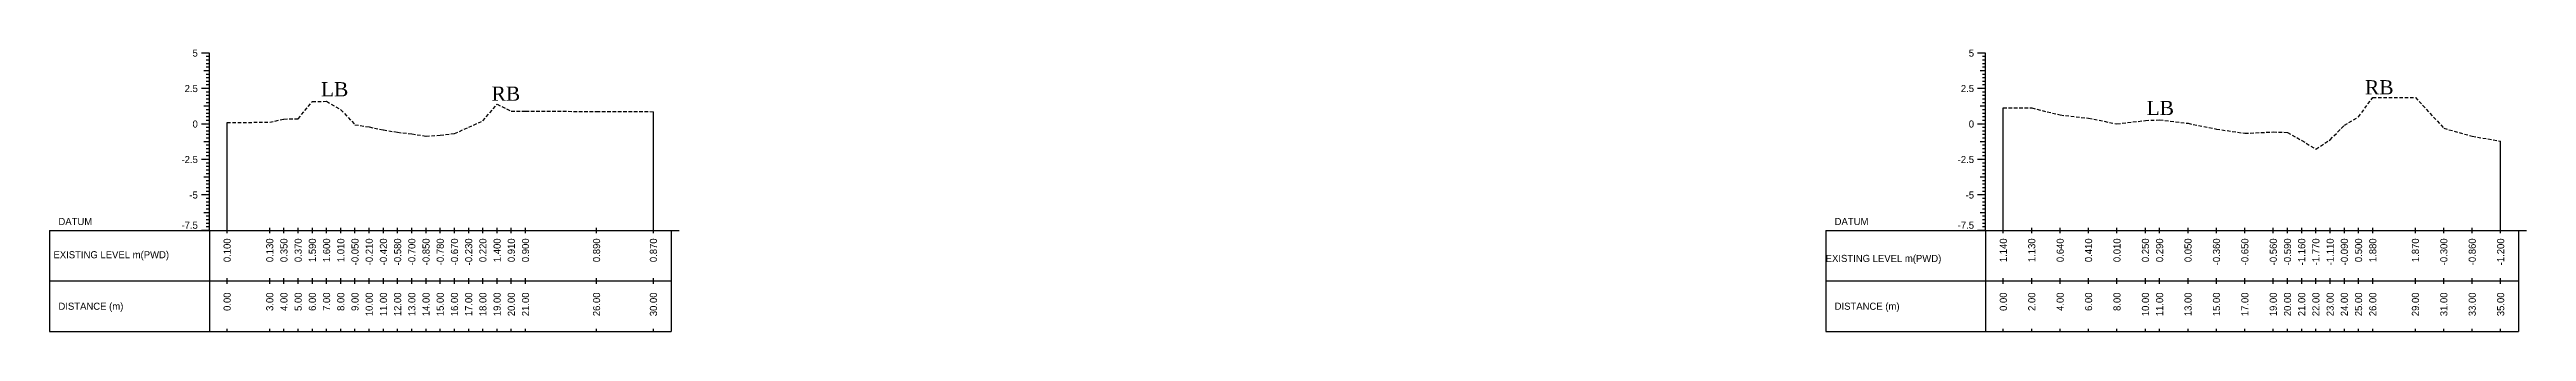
# Model space of a CAD drawing. Header units: inches. Extents: x 933 to 2044, y -1635 to -1096.
# Drawn here: x 1236 to 1410.3, y -1241.2 to -1221.3 of the extents above; entities that cross this region are included whole.
import ezdxf
from ezdxf.enums import TextEntityAlignment as Align

# ---------------------------------------------------------------- set-up
doc = ezdxf.new("R2010")
doc.units = ezdxf.units.IN
doc.header["$MEASUREMENT"] = 0
doc.linetypes.add('HIDDEN', pattern=[0.375, 0.25, -0.125])
doc.layers.add('CS_Drawing', color=7, linetype='Continuous')
doc.layers.add('GL', color=3, linetype='HIDDEN')
doc.styles.add('romans', font='romans.shx')

msp = doc.modelspace()

# ---------------------------------------------------------------- linework, layer by layer
at = {"layer": 'CS_Drawing'}
for p, q in [((1247.25, -1221.59), (1246.69, -1221.59)), ((1247.25, -1221.59), (1246.86, -1221.59)), ((1247.25, -1221.59), (1247.03, -1221.59)), ((1247.25, -1221.84), (1247.03, -1221.84)), ((1247.25, -1234.09), (1247.25, -1221.59)), ((1372.25, -1221.59), (1371.69, -1221.59)), ((1372.25, -1221.59), (1371.86, -1221.59)), ((1372.25, -1221.59), (1372.03, -1221.59)), ((1372.25, -1221.84), (1372.03, -1221.84)), ((1372.25, -1234.09), (1372.25, -1221.59)), ((1247.25, -1222.84), (1246.86, -1222.84)), ((1247.25, -1222.09), (1247.03, -1222.09)), ((1247.25, -1222.34), (1247.03, -1222.34)), ((1247.25, -1222.59), (1247.03, -1222.59)), ((1247.25, -1222.84), (1247.03, -1222.84)), ((1247.25, -1223.09), (1247.03, -1223.09)), ((1247.25, -1223.34), (1247.03, -1223.34)), ((1247.25, -1223.59), (1247.03, -1223.59)), ((1372.25, -1222.84), (1371.86, -1222.84)), ((1372.25, -1222.09), (1372.03, -1222.09)), ((1372.25, -1222.34), (1372.03, -1222.34)), ((1372.25, -1222.59), (1372.03, -1222.59)), ((1372.25, -1222.84), (1372.03, -1222.84)), ((1372.25, -1223.09), (1372.03, -1223.09)), ((1372.25, -1223.34), (1372.03, -1223.34)), ((1372.25, -1223.59), (1372.03, -1223.59)), ((1247.25, -1224.09), (1246.69, -1224.09)), ((1247.25, -1224.09), (1246.86, -1224.09)), ((1247.25, -1225.34), (1246.86, -1225.34)), ((1247.25, -1223.84), (1247.03, -1223.84)), ((1247.25, -1224.09), (1247.03, -1224.09)), ((1247.25, -1224.34), (1247.03, -1224.34)), ((1247.25, -1224.59), (1247.03, -1224.59)), ((1247.25, -1224.84), (1247.03, -1224.84)), ((1247.25, -1225.09), (1247.03, -1225.09)), ((1247.25, -1225.34), (1247.03, -1225.34)), ((1372.25, -1224.09), (1371.69, -1224.09)), ((1372.25, -1224.09), (1371.86, -1224.09)), ((1372.25, -1225.34), (1371.86, -1225.34)), ((1372.25, -1223.84), (1372.03, -1223.84)), ((1372.25, -1224.09), (1372.03, -1224.09)), ((1372.25, -1224.34), (1372.03, -1224.34)), ((1372.25, -1224.59), (1372.03, -1224.59)), ((1372.25, -1224.84), (1372.03, -1224.84)), ((1372.25, -1225.09), (1372.03, -1225.09)), ((1372.25, -1225.34), (1372.03, -1225.34)), ((1247.25, -1226.59), (1246.69, -1226.59)), ((1247.25, -1226.59), (1246.86, -1226.59)), ((1247.25, -1225.59), (1247.03, -1225.59)), ((1247.25, -1225.84), (1247.03, -1225.84)), ((1247.25, -1226.09), (1247.03, -1226.09)), ((1247.25, -1226.34), (1247.03, -1226.34)), ((1247.25, -1226.59), (1247.03, -1226.59)), ((1247.25, -1226.84), (1247.03, -1226.84)), ((1247.25, -1227.09), (1247.03, -1227.09)), ((1248.5, -1234.09), (1248.5, -1226.49)), ((1278.5, -1234.09), (1278.5, -1225.72)), ((1372.25, -1226.59), (1371.69, -1226.59)), ((1372.25, -1226.59), (1371.86, -1226.59)), ((1372.25, -1225.59), (1372.03, -1225.59)), ((1372.25, -1225.84), (1372.03, -1225.84)), ((1372.25, -1226.09), (1372.03, -1226.09)), ((1372.25, -1226.34), (1372.03, -1226.34)), ((1372.25, -1226.59), (1372.03, -1226.59)), ((1372.25, -1226.84), (1372.03, -1226.84)), ((1372.25, -1227.09), (1372.03, -1227.09)), ((1373.5, -1234.09), (1373.5, -1225.45)), ((1247.25, -1227.84), (1246.86, -1227.84)), ((1247.25, -1227.34), (1247.03, -1227.34)), ((1247.25, -1227.59), (1247.03, -1227.59)), ((1247.25, -1227.84), (1247.03, -1227.84)), ((1247.25, -1228.09), (1247.03, -1228.09)), ((1247.25, -1228.34), (1247.03, -1228.34)), ((1247.25, -1228.59), (1247.03, -1228.59)), ((1247.25, -1228.84), (1247.03, -1228.84)), ((1372.25, -1227.84), (1371.86, -1227.84)), ((1372.25, -1227.34), (1372.03, -1227.34)), ((1372.25, -1227.59), (1372.03, -1227.59)), ((1372.25, -1227.84), (1372.03, -1227.84)), ((1372.25, -1228.09), (1372.03, -1228.09)), ((1372.25, -1228.34), (1372.03, -1228.34)), ((1372.25, -1228.59), (1372.03, -1228.59)), ((1372.25, -1228.84), (1372.03, -1228.84)), ((1408.5, -1234.09), (1408.5, -1227.79)), ((1247.25, -1229.09), (1246.69, -1229.09)), ((1247.25, -1229.09), (1246.86, -1229.09)), ((1247.25, -1230.34), (1246.86, -1230.34)), ((1247.25, -1229.09), (1247.03, -1229.09)), ((1247.25, -1229.34), (1247.03, -1229.34)), ((1247.25, -1229.59), (1247.03, -1229.59)), ((1247.25, -1229.84), (1247.03, -1229.84)), ((1247.25, -1230.09), (1247.03, -1230.09)), ((1247.25, -1230.34), (1247.03, -1230.34)), ((1247.25, -1230.59), (1247.03, -1230.59)), ((1372.25, -1229.09), (1371.69, -1229.09)), ((1372.25, -1229.09), (1371.86, -1229.09)), ((1372.25, -1230.34), (1371.86, -1230.34)), ((1372.25, -1229.09), (1372.03, -1229.09)), ((1372.25, -1229.34), (1372.03, -1229.34)), ((1372.25, -1229.59), (1372.03, -1229.59)), ((1372.25, -1229.84), (1372.03, -1229.84)), ((1372.25, -1230.09), (1372.03, -1230.09)), ((1372.25, -1230.34), (1372.03, -1230.34)), ((1372.25, -1230.59), (1372.03, -1230.59)), ((1247.25, -1231.59), (1246.69, -1231.59)), ((1247.25, -1231.59), (1246.86, -1231.59)), ((1247.25, -1230.84), (1247.03, -1230.84)), ((1247.25, -1231.09), (1247.03, -1231.09)), ((1247.25, -1231.34), (1247.03, -1231.34)), ((1247.25, -1231.59), (1247.03, -1231.59)), ((1247.25, -1231.84), (1247.03, -1231.84)), ((1247.25, -1232.09), (1247.03, -1232.09)), ((1247.25, -1232.34), (1247.03, -1232.34)), ((1372.25, -1231.59), (1371.69, -1231.59)), ((1372.25, -1231.59), (1371.86, -1231.59)), ((1372.25, -1230.84), (1372.03, -1230.84)), ((1372.25, -1231.09), (1372.03, -1231.09)), ((1372.25, -1231.34), (1372.03, -1231.34)), ((1372.25, -1231.59), (1372.03, -1231.59)), ((1372.25, -1231.84), (1372.03, -1231.84)), ((1372.25, -1232.09), (1372.03, -1232.09)), ((1372.25, -1232.34), (1372.03, -1232.34)), ((1236, -1234.09), (1247.25, -1234.09)), ((1236, -1234.09), (1236, -1241.21)), ((1247.25, -1234.09), (1246.69, -1234.09)), ((1247.25, -1232.84), (1246.86, -1232.84)), ((1247.25, -1234.09), (1246.86, -1234.09)), ((1247.25, -1232.59), (1247.03, -1232.59)), ((1247.25, -1232.84), (1247.03, -1232.84)), ((1247.25, -1233.09), (1247.03, -1233.09)), ((1247.25, -1233.34), (1247.03, -1233.34)), ((1247.25, -1233.59), (1247.03, -1233.59)), ((1247.25, -1233.84), (1247.03, -1233.84)), ((1247.25, -1234.09), (1247.03, -1234.09)), ((1247.25, -1234.09), (1279.75, -1234.09)), ((1247.25, -1234.09), (1247.25, -1241.21)), ((1248.5, -1234.27), (1248.5, -1233.9)), ((1251.5, -1234.27), (1251.5, -1233.9)), ((1252.5, -1234.27), (1252.5, -1233.9)), ((1253.5, -1234.27), (1253.5, -1233.9)), ((1254.5, -1234.27), (1254.5, -1233.9)), ((1255.5, -1234.27), (1255.5, -1233.9)), ((1256.5, -1234.27), (1256.5, -1233.9)), ((1257.5, -1234.27), (1257.5, -1233.9)), ((1258.5, -1234.27), (1258.5, -1233.9)), ((1259.5, -1234.27), (1259.5, -1233.9)), ((1260.5, -1234.27), (1260.5, -1233.9)), ((1261.5, -1234.27), (1261.5, -1233.9)), ((1262.5, -1234.27), (1262.5, -1233.9)), ((1263.5, -1234.27), (1263.5, -1233.9)), ((1264.5, -1234.27), (1264.5, -1233.9)), ((1265.5, -1234.27), (1265.5, -1233.9)), ((1266.5, -1234.27), (1266.5, -1233.9)), ((1267.5, -1234.27), (1267.5, -1233.9)), ((1268.5, -1234.27), (1268.5, -1233.9)), ((1269.5, -1234.27), (1269.5, -1233.9)), ((1274.5, -1234.27), (1274.5, -1233.9)), ((1278.5, -1234.27), (1278.5, -1233.9)), ((1279.75, -1234.09), (1280.32, -1234.09)), ((1279.75, -1234.09), (1280.15, -1234.09)), ((1279.75, -1234.09), (1279.98, -1234.09)), ((1279.75, -1234.09), (1279.75, -1241.21)), ((1361, -1234.09), (1372.25, -1234.09)), ((1361, -1234.09), (1361, -1241.21)), ((1372.25, -1234.09), (1371.69, -1234.09)), ((1372.25, -1232.84), (1371.86, -1232.84)), ((1372.25, -1234.09), (1371.86, -1234.09)), ((1372.25, -1232.59), (1372.03, -1232.59)), ((1372.25, -1232.84), (1372.03, -1232.84)), ((1372.25, -1233.09), (1372.03, -1233.09)), ((1372.25, -1233.34), (1372.03, -1233.34)), ((1372.25, -1233.59), (1372.03, -1233.59)), ((1372.25, -1233.84), (1372.03, -1233.84)), ((1372.25, -1234.09), (1372.03, -1234.09)), ((1372.25, -1234.09), (1409.75, -1234.09)), ((1372.25, -1234.09), (1372.25, -1241.21)), ((1373.5, -1234.27), (1373.5, -1233.9)), ((1375.5, -1234.27), (1375.5, -1233.9)), ((1377.5, -1234.27), (1377.5, -1233.9)), ((1379.5, -1234.27), (1379.5, -1233.9)), ((1381.5, -1234.27), (1381.5, -1233.9)), ((1383.5, -1234.27), (1383.5, -1233.9)), ((1384.5, -1234.27), (1384.5, -1233.9)), ((1386.5, -1234.27), (1386.5, -1233.9)), ((1388.5, -1234.27), (1388.5, -1233.9)), ((1390.5, -1234.27), (1390.5, -1233.9)), ((1392.5, -1234.27), (1392.5, -1233.9)), ((1393.5, -1234.27), (1393.5, -1233.9)), ((1394.5, -1234.27), (1394.5, -1233.9)), ((1395.5, -1234.27), (1395.5, -1233.9)), ((1396.5, -1234.27), (1396.5, -1233.9)), ((1397.5, -1234.27), (1397.5, -1233.9)), ((1398.5, -1234.27), (1398.5, -1233.9)), ((1399.5, -1234.27), (1399.5, -1233.9)), ((1402.5, -1234.27), (1402.5, -1233.9)), ((1404.5, -1234.27), (1404.5, -1233.9)), ((1406.5, -1234.27), (1406.5, -1233.9)), ((1408.5, -1234.27), (1408.5, -1233.9)), ((1409.75, -1234.09), (1410.32, -1234.09)), ((1409.75, -1234.09), (1410.15, -1234.09)), ((1409.75, -1234.09), (1409.98, -1234.09)), ((1409.75, -1234.09), (1409.75, -1241.21)), ((1248.5, -1237.84), (1248.5, -1237.46)), ((1251.5, -1237.84), (1251.5, -1237.46)), ((1252.5, -1237.84), (1252.5, -1237.46)), ((1253.5, -1237.84), (1253.5, -1237.46)), ((1254.5, -1237.84), (1254.5, -1237.46)), ((1255.5, -1237.84), (1255.5, -1237.46)), ((1256.5, -1237.84), (1256.5, -1237.46)), ((1257.5, -1237.84), (1257.5, -1237.46)), ((1258.5, -1237.84), (1258.5, -1237.46)), ((1259.5, -1237.84), (1259.5, -1237.46)), ((1260.5, -1237.84), (1260.5, -1237.46)), ((1261.5, -1237.84), (1261.5, -1237.46)), ((1262.5, -1237.84), (1262.5, -1237.46)), ((1263.5, -1237.84), (1263.5, -1237.46)), ((1264.5, -1237.84), (1264.5, -1237.46)), ((1265.5, -1237.84), (1265.5, -1237.46)), ((1266.5, -1237.84), (1266.5, -1237.46)), ((1267.5, -1237.84), (1267.5, -1237.46)), ((1268.5, -1237.84), (1268.5, -1237.46)), ((1269.5, -1237.84), (1269.5, -1237.46)), ((1274.5, -1237.84), (1274.5, -1237.46)), ((1278.5, -1237.84), (1278.5, -1237.46)), ((1373.5, -1237.84), (1373.5, -1237.46)), ((1375.5, -1237.84), (1375.5, -1237.46)), ((1377.5, -1237.84), (1377.5, -1237.46)), ((1379.5, -1237.84), (1379.5, -1237.46)), ((1381.5, -1237.84), (1381.5, -1237.46)), ((1383.5, -1237.84), (1383.5, -1237.46)), ((1384.5, -1237.84), (1384.5, -1237.46)), ((1386.5, -1237.84), (1386.5, -1237.46)), ((1388.5, -1237.84), (1388.5, -1237.46)), ((1390.5, -1237.84), (1390.5, -1237.46)), ((1392.5, -1237.84), (1392.5, -1237.46)), ((1393.5, -1237.84), (1393.5, -1237.46)), ((1394.5, -1237.84), (1394.5, -1237.46)), ((1395.5, -1237.84), (1395.5, -1237.46)), ((1396.5, -1237.84), (1396.5, -1237.46)), ((1397.5, -1237.84), (1397.5, -1237.46)), ((1398.5, -1237.84), (1398.5, -1237.46)), ((1399.5, -1237.84), (1399.5, -1237.46)), ((1402.5, -1237.84), (1402.5, -1237.46)), ((1404.5, -1237.84), (1404.5, -1237.46)), ((1406.5, -1237.84), (1406.5, -1237.46)), ((1408.5, -1237.84), (1408.5, -1237.46)), ((1236, -1237.65), (1247.25, -1237.65)), ((1247.25, -1237.65), (1279.75, -1237.65)), ((1247.25, -1237.65), (1279.75, -1237.65)), ((1361, -1237.65), (1372.25, -1237.65)), ((1372.25, -1237.65), (1409.75, -1237.65)), ((1372.25, -1237.65), (1409.75, -1237.65)), ((1248.5, -1241.21), (1248.5, -1241.02)), ((1251.5, -1241.21), (1251.5, -1241.02)), ((1252.5, -1241.21), (1252.5, -1241.02)), ((1253.5, -1241.21), (1253.5, -1241.02)), ((1254.5, -1241.21), (1254.5, -1241.02)), ((1255.5, -1241.21), (1255.5, -1241.02)), ((1256.5, -1241.21), (1256.5, -1241.02)), ((1257.5, -1241.21), (1257.5, -1241.02)), ((1258.5, -1241.21), (1258.5, -1241.02)), ((1259.5, -1241.21), (1259.5, -1241.02)), ((1260.5, -1241.21), (1260.5, -1241.02)), ((1261.5, -1241.21), (1261.5, -1241.02)), ((1262.5, -1241.21), (1262.5, -1241.02)), ((1263.5, -1241.21), (1263.5, -1241.02)), ((1264.5, -1241.21), (1264.5, -1241.02)), ((1265.5, -1241.21), (1265.5, -1241.02)), ((1266.5, -1241.21), (1266.5, -1241.02)), ((1267.5, -1241.21), (1267.5, -1241.02)), ((1268.5, -1241.21), (1268.5, -1241.02)), ((1269.5, -1241.21), (1269.5, -1241.02)), ((1274.5, -1241.21), (1274.5, -1241.02)), ((1278.5, -1241.21), (1278.5, -1241.02)), ((1373.5, -1241.21), (1373.5, -1241.02)), ((1375.5, -1241.21), (1375.5, -1241.02)), ((1377.5, -1241.21), (1377.5, -1241.02)), ((1379.5, -1241.21), (1379.5, -1241.02)), ((1381.5, -1241.21), (1381.5, -1241.02)), ((1383.5, -1241.21), (1383.5, -1241.02)), ((1384.5, -1241.21), (1384.5, -1241.02)), ((1386.5, -1241.21), (1386.5, -1241.02)), ((1388.5, -1241.21), (1388.5, -1241.02)), ((1390.5, -1241.21), (1390.5, -1241.02)), ((1392.5, -1241.21), (1392.5, -1241.02)), ((1393.5, -1241.21), (1393.5, -1241.02)), ((1394.5, -1241.21), (1394.5, -1241.02)), ((1395.5, -1241.21), (1395.5, -1241.02)), ((1396.5, -1241.21), (1396.5, -1241.02)), ((1397.5, -1241.21), (1397.5, -1241.02)), ((1398.5, -1241.21), (1398.5, -1241.02)), ((1399.5, -1241.21), (1399.5, -1241.02)), ((1402.5, -1241.21), (1402.5, -1241.02)), ((1404.5, -1241.21), (1404.5, -1241.02)), ((1406.5, -1241.21), (1406.5, -1241.02)), ((1408.5, -1241.21), (1408.5, -1241.02)), ((1236, -1241.21), (1247.25, -1241.21)), ((1247.25, -1241.21), (1279.75, -1241.21)), ((1361, -1241.21), (1372.25, -1241.21)), ((1372.25, -1241.21), (1409.75, -1241.21))]:
    msp.add_line(p, q, dxfattribs=at)
at = {"layer": 'GL'}
for points in [[(1248.5, -1226.49), (1251.5, -1226.46), (1252.5, -1226.24), (1253.5, -1226.22), (1254.5, -1225), (1255.5, -1224.99), (1256.5, -1225.58), (1257.5, -1226.64), (1258.5, -1226.8), (1259.5, -1227.01), (1260.5, -1227.17), (1261.5, -1227.29), (1262.5, -1227.44), (1263.5, -1227.37), (1264.5, -1227.26), (1265.5, -1226.82), (1266.5, -1226.37), (1267.5, -1225.19), (1268.5, -1225.68), (1269.5, -1225.69), (1274.5, -1225.7), (1278.5, -1225.72)], [(1373.5, -1225.45), (1375.5, -1225.46), (1377.5, -1225.95), (1379.5, -1226.18), (1381.5, -1226.58), (1383.5, -1226.34), (1384.5, -1226.3), (1386.5, -1226.54), (1388.5, -1226.95), (1390.5, -1227.24), (1392.5, -1227.15), (1393.5, -1227.18), (1394.5, -1227.75), (1395.5, -1228.36), (1396.5, -1227.7), (1397.5, -1226.68), (1398.5, -1226.09), (1399.5, -1224.71), (1402.5, -1224.72), (1404.5, -1226.89), (1406.5, -1227.45), (1408.5, -1227.79)]]:
    msp.add_lwpolyline(points, dxfattribs=at)

# ---------------------------------------------------------------- texts
at = {"char_height": 1, "width": 154.2752, "attachment_point": 1, "style": 'romans'}
for s, insert in [('{\\fTimes New Roman|b0|i0|c0|p18;LB}', (1255.1, -1223.64)), ('{\\fTimes New Roman|b0|i0|c0|p18;RB}', (1398.95, -1223.5)), ('{\\fTimes New Roman|b0|i0|c0|p18;RB}', (1267.11, -1223.95)), ('{\\fTimes New Roman|b0|i0|c0|p18;LB}', (1383.58, -1224.96))]:
    msp.add_mtext(s, dxfattribs=dict(at, insert=insert))
at = {"layer": 'CS_Drawing'}
for s, p in [('5', (1246.44, -1221.59)), ('5', (1371.44, -1221.59)), ('2.5', (1246.44, -1224.09)), ('2.5', (1371.44, -1224.09)), ('0', (1246.44, -1226.59)), ('0', (1371.44, -1226.59)), ('-2.5', (1246.44, -1229.09)), ('-2.5', (1371.44, -1229.09)), ('-5', (1246.44, -1231.59)), ('-5', (1371.44, -1231.59))]:
    msp.add_text(s, height=0.5, dxfattribs=at).set_placement(p, align=Align.MIDDLE_RIGHT)
for s, p in [('DATUM', (1236.63, -1233.46)), ('DATUM', (1361.63, -1233.46)), ('EXISTING LEVEL m(PWD)', (1236.28, -1235.8)), ('EXISTING LEVEL m(PWD)', (1361, -1236.06)), ('DISTANCE (m)', (1236.63, -1239.43)), ('DISTANCE (m)', (1361.63, -1239.43))]:
    msp.add_text(s, height=0.5, dxfattribs=at).set_placement(p, align=Align.MIDDLE_LEFT)
for p in [(1246.44, -1233.97), (1371.44, -1233.97)]:
    msp.add_text('-7.5', height=0.5, dxfattribs=at).set_placement(p, align=Align.RIGHT)
for s, p in [('0.100', (1248.5, -1234.65)), ('0.130', (1251.5, -1234.65)), ('0.350', (1252.5, -1234.65)), ('0.370', (1253.5, -1234.65)), ('1.590', (1254.5, -1234.65)), ('1.600', (1255.5, -1234.65)), ('1.010', (1256.5, -1234.65)), ('-0.050', (1257.5, -1234.65)), ('-0.210', (1258.5, -1234.65)), ('-0.420', (1259.5, -1234.65)), ('-0.580', (1260.5, -1234.65)), ('-0.700', (1261.5, -1234.65)), ('-0.850', (1262.5, -1234.65)), ('-0.780', (1263.5, -1234.65)), ('-0.670', (1264.5, -1234.65)), ('-0.230', (1265.5, -1234.65)), ('0.220', (1266.5, -1234.65)), ('1.400', (1267.5, -1234.65)), ('0.910', (1268.5, -1234.65)), ('0.900', (1269.5, -1234.65)), ('0.890', (1274.5, -1234.65)), ('0.870', (1278.5, -1234.65)), ('1.140', (1373.5, -1234.65)), ('1.130', (1375.5, -1234.65)), ('0.640', (1377.5, -1234.65)), ('0.410', (1379.5, -1234.65)), ('0.010', (1381.5, -1234.65)), ('0.250', (1383.5, -1234.65)), ('0.290', (1384.5, -1234.65)), ('0.050', (1386.5, -1234.65)), ('-0.360', (1388.5, -1234.65)), ('-0.650', (1390.5, -1234.65)), ('-0.560', (1392.5, -1234.65)), ('-0.590', (1393.5, -1234.65)), ('-1.160', (1394.5, -1234.65)), ('-1.770', (1395.5, -1234.65)), ('-1.110', (1396.5, -1234.65)), ('-0.090', (1397.5, -1234.65)), ('0.500', (1398.5, -1234.65)), ('1.880', (1399.5, -1234.65)), ('1.870', (1402.5, -1234.65)), ('-0.300', (1404.5, -1234.65)), ('-0.860', (1406.5, -1234.65)), ('-1.200', (1408.5, -1234.65)), ('0.00', (1248.5, -1238.46)), ('3.00', (1251.5, -1238.46)), ('4.00', (1252.5, -1238.46)), ('5.00', (1253.5, -1238.46)), ('6.00', (1254.5, -1238.46)), ('7.00', (1255.5, -1238.46)), ('8.00', (1256.5, -1238.46)), ('9.00', (1257.5, -1238.46)), ('10.00', (1258.5, -1238.46)), ('11.00', (1259.5, -1238.46)), ('12.00', (1260.5, -1238.46)), ('13.00', (1261.5, -1238.46)), ('14.00', (1262.5, -1238.46)), ('15.00', (1263.5, -1238.46)), ('16.00', (1264.5, -1238.46)), ('17.00', (1265.5, -1238.46)), ('18.00', (1266.5, -1238.46)), ('19.00', (1267.5, -1238.46)), ('20.00', (1268.5, -1238.46)), ('21.00', (1269.5, -1238.46)), ('26.00', (1274.5, -1238.46)), ('30.00', (1278.5, -1238.46)), ('0.00', (1373.5, -1238.46)), ('2.00', (1375.5, -1238.46)), ('4.00', (1377.5, -1238.46)), ('6.00', (1379.5, -1238.46)), ('8.00', (1381.5, -1238.46)), ('10.00', (1383.5, -1238.46)), ('11.00', (1384.5, -1238.46)), ('13.00', (1386.5, -1238.46)), ('15.00', (1388.5, -1238.46)), ('17.00', (1390.5, -1238.46)), ('19.00', (1392.5, -1238.46)), ('20.00', (1393.5, -1238.46)), ('21.00', (1394.5, -1238.46)), ('22.00', (1395.5, -1238.46)), ('23.00', (1396.5, -1238.46)), ('24.00', (1397.5, -1238.46)), ('25.00', (1398.5, -1238.46)), ('26.00', (1399.5, -1238.46)), ('29.00', (1402.5, -1238.46)), ('31.00', (1404.5, -1238.46)), ('33.00', (1406.5, -1238.46)), ('35.00', (1408.5, -1238.46))]:
    msp.add_text(s, height=0.5, rotation=90, dxfattribs=at).set_placement(p, align=Align.MIDDLE_RIGHT)

doc.saveas('drawing.dxf')
